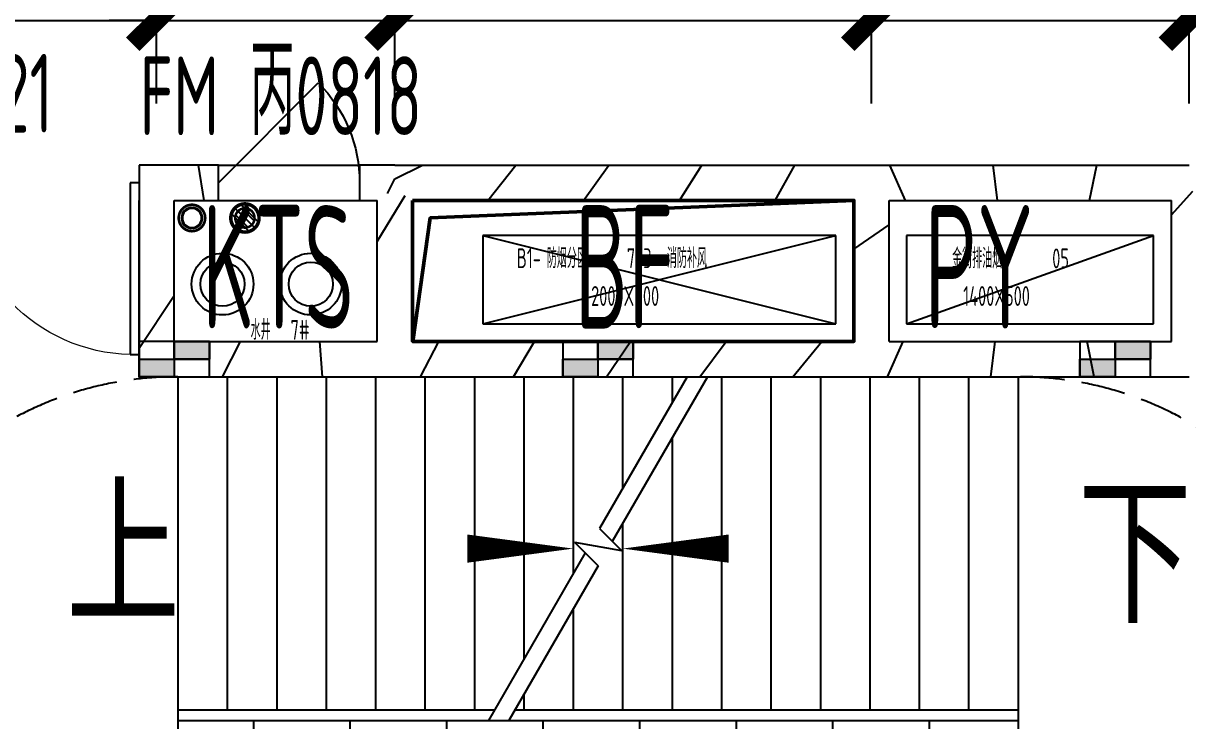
# Model space of a CAD drawing. Header units: inches. Extents: x 0 to 1813292486, y 0 to 3473589894.
# Drawn here: x 600617580 to 600624177, y 3473214967 to 3473218922 of the extents above; entities that cross this region are included whole.
import ezdxf
from ezdxf.enums import TextEntityAlignment as Align

# ---------------------------------------------------------------- set-up
doc = ezdxf.new("R2010")
doc.units = ezdxf.units.IN
doc.header["$LTSCALE"] = 1000
doc.header["$MEASUREMENT"] = 0
doc.linetypes.add('AX-MALL-WALL-P02-QT$0$DASH', pattern=[0.35, 0.25, -0.1])
doc.linetypes.add('PX-MALL-P02-LG$0$DASHED', pattern=[0.75, 0.5, -0.25])
for name, color, linetype in [('A-Anno-Note', 241, 'Continuous'), ('AX-MALL-DIM-P02$0$A-Anno-Dims', 3, 'Continuous'), ('AX-MALL-P02-200$0$A-Anno-Note', 241, 'Continuous'), ('AX-MALL-WALL-P02$0$A-Anno-Note', 241, 'Continuous'), ('AX-MALL-WALL-P02-QT$0$A-Accs', 181, 'Continuous'), ('AX-MALL-WALL-P02-QT$0$A-Anno-Dims', 3, 'Continuous'), ('AX-MALL-WALL-P02-QT$0$A-Anno-Note', 241, 'Continuous'), ('AX-MALL-WALL-P02-QT$0$A-Detl-Patt', 8, 'Continuous'), ('AX-MALL-WALL-P02-QT$0$A-Detl-Thin', 131, 'Continuous'), ('AX-MALL-WALL-P02-QT$0$A-Strs', 151, 'Continuous'), ('AX-MALL-WALL-P02-QT$0$A-Wall', 2, 'Continuous'), ('AX-MALL-WALL-P02-QT$0$A-Wall-Patt', 13, 'Continuous'), ('AX-MALL-WALL-P02-QT$0$A-Wind', 4, 'Continuous'), ('AX-MALL-WORD-P02$0$A-Wind-Iden', 11, 'Continuous'), ('MX-MALL-P02-LG$0$M-VT-DUCT-FLG', 40, 'Continuous'), ('MX-MALL-P02-LG$0$M-VT-DUCT-KED', 170, 'Continuous'), ('MX-MALL-P02-LG$0$M-VT-DUCT-MAD', 70, 'Continuous'), ('MX-MALL-P02-LG$0$M-VT-TEXT', 21, 'Continuous'), ('PX-MALL-P02-LG$0$P-Drain-Fldr', 4, 'Continuous'), ('PX-MALL-P02-LG$0$P-Drain-Fldr-ARCH', 161, 'Continuous'), ('PX-MALL-P02-LG$0$P-Drain-Fldr-W100', 4, 'Continuous'), ('PX-MALL-P02-LG$0$P-Drain-Fldr-W50', 4, 'Continuous'), ('PX-MALL-P02-LG$0$P-Pipe-Risr', 7, 'Continuous'), ('PX-MALL-P02-LG$0$P-Pipe-Risr-Arch', 6, 'Continuous'), ('PX-MALL-P02-LG$0$P-Pipe-Risr-W100', 6, 'Continuous'), ('PX-MALL-P02-LG$0$P-Pipe-Risr-W50', 6, 'Continuous'), ('PX-MALL-P02-LG$0$P-Wast-Pipe', 143, 'PX-MALL-P02-LG$0$DASHED'), ('SX-MALL-HOLE-R-2F$0$S-HOLE', 5, 'Continuous'), ('SX-MALL-LT-TZ-2F(T)$0$SX-S1-TZ-(2F~3F)$0$TZ', 255, 'Continuous'), ('SX-MALL-LT-TZ-2F(T)$0$SX-S1-TZ-（-2F~-1F）$0$S-PATT-SOLD', 251, 'Continuous'), ('SX-MALL-TZ-2F~3F$0$S-DIMS', 81, 'Continuous')]:
    doc.layers.add(name, color=color, linetype=linetype)
doc.styles.add('AX-MALL-DIM-P02$0$_TCH_DIM_T3', font='gbenor.shx')
doc.styles.add('AX-MALL-WALL-P02-QT$0$_TCH_DIM', font='gbenor.shx')
doc.styles.add('AX-MALL-WALL-P02-QT$0$STANDARD', font='gbenor.shx', dxfattribs={"bigfont": 'gbcbig.shx'})
doc.styles.add('AX-MALL-WORD-P02$0$_TCH_WINDOW', font='gbenor.shx', dxfattribs={"bigfont": 'gbcbig.shx'})
doc.styles.add('MX-MALL-P02-LG$0$_THVAC_WIN', font='gbenor.shx', dxfattribs={"bigfont": 'gbcbig.shx'})
doc.styles.add('PX-MALL-P02-LG$0$jzfz', font='gbenor.shx', dxfattribs={"bigfont": 'gbcbig.shx'})
doc.dimstyles.new('AX-MALL-DIM-P02$0$_TCH_ARCH&&180', dxfattribs={"dimtxt": 535.5, "dimasz": 270, "dimexe": 450, "dimexo": 450, "dimgap": 137.25, "dimtad": 1, "dimdec": 0, "dimzin": 0, "dimdsep": 46, "dimtxsty": 'AX-MALL-DIM-P02$0$_TCH_DIM_T3', "dimblk": 'AX-MALL-DIM-P02$0$_ArchTick', "dimcen": 0.09, "dimclrt": 7, "dimazin": 2, "dimtfac": 1, "dimtdec": 0, "dimtix": 1, "dimtmove": 2, "dimatfit": 3, "dimfxl": 500, "dimtolj": 1, "dimtzin": 0, "dimarcsym": 0})
pattern_1 = [(45, (0, 359.0227), (-353.55353201463, 353.55353201463), [])]

# ---------------------------------------------------------------- blocks, each defined once
blk = doc.blocks.new('AX-MALL-WORD-P02')
at = {"layer": 'AX-MALL-WORD-P02$0$A-Wind-Iden', "style": 'AX-MALL-WORD-P02$0$_TCH_WINDOW', "width": 0.7}
for s, height, rotation, p in [('2021', 446.25, 339.5681609059372, (600420161.5933329, 3473064741.250471)), ('FM', 446.25, 339.5681623760494, (600421252.1498575, 3473064319.477422)), ('丙', 506.3829787234042, 339.5681623760494, (600421837.5956813, 3473064101.381687)), ('0818', 446.25, 339.5681623760494, (600422079.3943319, 3473064011.304599))]:
    blk.add_text(s, height=height, rotation=rotation, dxfattribs=at).set_placement(p)
blk = doc.blocks.new('AX-MALL-WALL-P02-QT$0$tj')
at = {"layer": 'AX-MALL-WALL-P02-QT$0$A-Detl-Patt'}
h = blk.add_hatch(dxfattribs=at)
h.set_pattern_fill('STEEL', color=256, scale=100.0000000000001, angle=50.43183869082386)
h.set_pattern_definition([(75.00000000004839, (-14278.19445574284, 156289.8254051208), (-153.3407249234246, 41.08752340989569), []), (75.00000000004839, (-14317.88195610046, 156358.5661673546), (-153.3407249234246, 41.08752340989569), [])])
edge = h.paths.add_edge_path()
edge.add_arc((274302.9537697641, 370915.3693751197), 354853.2281302969, 270.9601093956941, 275.9513128638887)
edge.add_line((311095.3180618286, 17974.67259407043), (323404.2928284407, 17664.898229599))
edge.add_arc((337498.5854798314, -5423.033113246463), 27049.98445535583, 84.4296474408203, 121.40245730350341, ccw=False)
edge.add_line((340124.270958662, 21499.21483898163), (352435.6233639717, 23411.5238032341))
edge.add_line((352435.6233639717, 23411.5238032341), (352460.3320846558, 23263.57286787033))
edge.add_arc((262948.9762239404, 558936.3422532297), 543099.989586636, 279.486523026639, 288.5053300047131)
edge.add_line((435325.042740941, 43917.80823612213), (435185.9318172932, 44187.60760259628))
edge.add_arc((262948.9762341097, 558936.342259489), 542799.9895904897, 279.51816553668203, 288.50044427399206, ccw=False)
edge.add_line((352706.5441896915, 23608.95860147476), (352681.7270303965, 23756.88773488998))
edge.add_line((352681.7270303965, 23756.88773488998), (340117.7681742907, 21803.84383869171))
edge.add_arc((337510.0970116529, -5455.006554111635), 27383.29552171703, 84.53552636432372, 121.2026843873002)
edge.add_line((323323.7129554749, 17967.02113437653), (311085.7617697716, 18275.00808191299))
edge.add_arc((274273.8104503512, 371474.5356685471), 355112.6948552598, 270.96411062040687, 275.9501261722048, ccw=False)
edge.add_line((280248.9759351015, 16412.11376953125), (280248.9759185314, 16111.96136569977))
blk = doc.blocks.new('MX-MALL-P02-LG')
at = {"color": 6}
for radius in [175.000000054465, 125]:
    blk.add_circle((600421397.7925493, 3473063363.893795), radius, dxfattribs=at)
at = {"color": 2}
for radius in [175.000000054465, 125]:
    blk.add_circle((600421866.3366222, 3473063189.347378), radius, dxfattribs=at)
at = {"layer": 'MX-MALL-P02-LG$0$M-VT-DUCT-FLG'}
for p, q in [((600422876.0101116, 3473063106.678835), (600424575.6399884, 3473061939.949097)), ((600422701.4636954, 3473062638.134762), (600424750.1864046, 3473062408.49317)), ((600424950.4752479, 3473061800.311965), (600426436.9450692, 3473061780.126073))]:
    blk.add_line(p, q, dxfattribs=at)
at = {"layer": 'MX-MALL-P02-LG$0$M-VT-DUCT-KED'}
for p, q in [((600425125.0216639, 3473062268.856039), (600424950.4752479, 3473061800.311965)), ((600426436.9450692, 3473061780.126073), (600425125.0216639, 3473062268.856039)), ((600424950.4752479, 3473061800.311965), (600426262.3986531, 3473061311.582)), ((600426262.3986531, 3473061311.582), (600426436.9450692, 3473061780.126073))]:
    blk.add_line(p, q, dxfattribs=at)
at = {"layer": 'MX-MALL-P02-LG$0$M-VT-DUCT-MAD'}
for p, q in [((600422876.0101116, 3473063106.678835), (600422701.4636954, 3473062638.134762)), ((600424750.1864046, 3473062408.49317), (600422876.0101116, 3473063106.678835)), ((600422701.4636954, 3473062638.134762), (600424575.6399884, 3473061939.949097)), ((600424575.6399884, 3473061939.949097), (600424750.1864046, 3473062408.49317))]:
    blk.add_line(p, q, dxfattribs=at)
at = {"layer": 'MX-MALL-P02-LG$0$M-VT-TEXT', "style": 'MX-MALL-P02-LG$0$_THVAC_WIN', "width": 0.7}
for s, height, rotation, p in [('水井', 112.6582278481012, 339.5681612591187, (600421436.3583796, 3473063012.606427)), ('7#', 112.6582278481012, 339.5681612591187, (600421648.9231845, 3473062933.4198)), ('B1-', 112.6582278481008, 339.5681614682564, (600422991.465497, 3473062866.919495, -17999.99999999998)), ('防烟分区', 112.6582278481008, 339.5681614682564, (600423150.8891009, 3473062807.529525, -17999.99999999998)), ('7-3-', 112.6582278481008, 339.5681614682564, (600423576.0187112, 3473062649.156271, -17999.99999999998)), ('消防补风', 112.6582278481008, 339.5681614682564, (600423788.5835164, 3473062569.969645, -17999.99999999998)), ('2000X500', 112.6582278481008, 339.5681614682564, (600423311.1677434, 3473062518.873396, -17999.99999999998)), ('金街排油烟', 112.6582278481013, 339.5681613187875, (600425302.4405844, 3473062004.662665, -26999.99999999999)), ('1400X500', 112.6582278481013, 339.5681613187875, (600425286.768579, 3473061782.904117, -26999.99999999999)), ('05', 112.6582278481013, 339.5681613187875, (600425833.8525968, 3473061806.696097, -26999.99999999999))]:
    blk.add_text(s, height=height, rotation=rotation, dxfattribs=at).set_placement(p)
blk = doc.blocks.new('SX-MALL-LT-TZ-2F(T)$0$SX-S1-TZ-（-2F~-1F）$0$55')
at = {"layer": 'SX-MALL-LT-TZ-2F(T)$0$SX-S1-TZ-（-2F~-1F）$0$S-PATT-SOLD'}
h = blk.add_hatch(color=251, dxfattribs=at)
h.dxf.hatch_style = 1
h.paths.add_polyline_path([(-77686.27864599228, -69171.32194757462), (-77486.27864456177, -69171.3219474554), (-77486.27864456177, -69271.32194751501), (-77686.27864551544, -69271.32194757462)])
h = blk.add_hatch(color=251, dxfattribs=at)
h.dxf.hatch_style = 1
h.paths.add_polyline_path([(-77886.27864646912, -69271.32194751501), (-77686.2786450386, -69271.32194751501), (-77686.27864456177, -69371.3219473958), (-77886.27864551544, -69371.3219473958)])
for p, q in [((-77686.2786450386, -69171.32194757462), (-77686.27864456177, -69371.3219474554)), ((-77886.27864551544, -69271.32194751501), (-77486.27864456177, -69271.32194751501))]:
    blk.add_line(p, q)
for points in [[(-77886.27864408493, -69371.32194751501), (-77486.27864408493, -69371.3219474554), (-77486.27864408493, -69171.3219474554), (-77886.27864456177, -69171.32194757462)], [(-77686.27864599228, -69171.32194757462), (-77486.27864456177, -69171.3219474554), (-77486.27864456177, -69271.32194751501), (-77686.27864551544, -69271.32194757462)], [(-77886.27864646912, -69271.32194751501), (-77686.2786450386, -69271.32194751501), (-77686.27864456177, -69371.3219473958), (-77886.27864551544, -69371.3219473958)]]:
    blk.add_lwpolyline(points, close=True)
blk = doc.blocks.new('SX-MALL-LT-TZ-2F(T)')
at = {"layer": 'SX-MALL-LT-TZ-2F(T)$0$SX-S1-TZ-(2F~3F)$0$TZ', "rotation": 339.5681613221936}
for p in [(600517974.4003961, 3473100854.627021), (600520223.6299618, 3473100016.722919), (600522969.2982337, 3473098993.880925)]:
    blk.add_blockref('SX-MALL-LT-TZ-2F(T)$0$SX-S1-TZ-（-2F~-1F）$0$55', p, dxfattribs=at)
blk = doc.blocks.new('SX-MALL-TZ-2F~3F')
at = {"layer": 'SX-MALL-TZ-2F~3F$0$S-DIMS', "rotation": 1.387142046460944e-06}
blk.add_blockref('SX-MALL-LT-TZ-2F(T)', (84.08594870567322, -14.53440642356873), dxfattribs=at)
blk = doc.blocks.new('SX-MALL-HOLE-R-2F')
at = {"layer": 'SX-MALL-HOLE-R-2F$0$S-HOLE', "lineweight": 50, "elevation": 2.328306436538696e-10}
blk.add_lwpolyline([(600422572.6409574, 3473063433.121511), (600424915.3613225, 3473062560.389432), (600424636.0863469, 3473061810.717009), (600422293.3659817, 3473062683.449088)], close=True, dxfattribs=at)
at = {"layer": 'SX-MALL-HOLE-R-2F$0$S-HOLE', "lineweight": 50, "elevation": -2999.999999999762}
blk.add_lwpolyline([(600422295.0132949, 3473062682.83592), (600422631.4404887, 3473063304.503414), (600424915.3613226, 3473062560.389433)], dxfattribs=at)
blk = doc.blocks.new('SX-MALL-NTKD-2F')
blk.add_blockref('SX-MALL-HOLE-R-2F', (0, 0))
blk = doc.blocks.new('AX-MALL-WALL-P02-QT$0$$DorLib2D$00000114')
at = {"color": 0}
blk.add_line((0.4999999999999964, 3.552713678800501e-15), (-0.2071067811864751, 0.7071067811864857), dxfattribs=at)
blk.add_arc((0.5000000000013856, -1.154631945610163e-12), 1.000000000001696, 135, 180, dxfattribs=at)
blk = doc.blocks.new('AX-MALL-WALL-P02-QT$0$$DorLib2D$00000002')
for p, q in [((-0.5, -5.684341886080802e-17), (-0.5000000000000007, 0.4875)), ((-0.4750000000000007, 0.4875), (-0.5000000000000007, 0.4875)), ((-0.475, -2.842170943040401e-17), (-0.4750000000000007, 0.4875)), ((0.475, -2.842170943040401e-17), (0.4750000000000007, 0.4875)), ((0.4750000000000007, 0.4875), (0.5000000000000007, 0.4875)), ((0.5, -5.684341886080802e-17), (0.5000000000000007, 0.4875)), ((-0.5, -5.684341886080802e-17), (-0.475, -2.842170943040401e-17)), ((0.5, -5.684341886080802e-17), (0.475, -2.842170943040401e-17))]:
    blk.add_line(p, q)
at = {"lineweight": 13}
for centre, start, end in [((-0.4875, -4.263256414560601e-17), 0, 88.53071641864632), ((0.4875, -4.263256414560601e-17), 91.4692835813537, 180)]:
    blk.add_arc(centre, 0.4875, start, end, dxfattribs=at)
blk = doc.blocks.new('AX-MALL-WALL-P02-QT')
at = {"layer": 'AX-MALL-WALL-P02-QT$0$A-Wall-Patt'}
h = blk.add_hatch(dxfattribs=at)
h.set_pattern_fill('普通砖', color=256, scale=200, style=0)
h.set_pattern_definition(pattern_1)
h.paths.add_polyline_path([(600421283.68116, 3473064126.722268), (600421189.9723467, 3473064161.631551), (600421120.153779, 3473063974.213922), (600421237.135449, 3473064001.777182)])
h = blk.add_hatch(dxfattribs=at)
h.set_pattern_fill('普通砖', color=256, scale=200, style=0)
h.set_pattern_definition(pattern_1)
h.paths.add_polyline_path([(600421307.5714084, 3473063904.395356), (600421541.8434451, 3473063817.122148), (600421611.6620114, 3473064004.539777), (600421283.68116, 3473064126.722268), (600421237.135449, 3473064001.777182)])
h = blk.add_hatch(dxfattribs=at)
h.set_pattern_fill('普通砖', color=256, scale=200, style=0)
h.set_pattern_definition(pattern_1)
h.paths.add_polyline_path([(600420771.0609479, 3473063037.125775), (600421028.2971436, 3473063154.724838), (600421307.5714084, 3473063904.395356), (600421237.135449, 3473064001.777182), (600421120.153779, 3473063974.213922)])
h = blk.add_hatch(dxfattribs=at)
h.set_pattern_fill('普通砖', color=256, scale=200, style=0)
h.set_pattern_definition(pattern_1)
h.paths.add_polyline_path([(600422548.7501585, 3473063655.446945), (600422361.3325288, 3473063725.265512), (600422291.5139624, 3473063537.847882), (600422385.2227772, 3473063502.938599), (600422502.2044475, 3473063530.501859)])
h = blk.add_hatch(dxfattribs=at)
h.set_pattern_fill('普通砖', color=256, scale=200, style=0)
h.set_pattern_definition(pattern_1)
h.paths.add_polyline_path([(600422502.2044474, 3473063530.501859), (600422572.6404067, 3473063433.120033), (600424915.3607734, 3473062560.387954), (600425032.3424436, 3473062587.951214), (600425078.8881546, 3473062712.8963), (600422548.7501585, 3473063655.446945)])
h = blk.add_hatch(dxfattribs=at)
h.set_pattern_fill('普通砖', color=256, scale=200, style=0)
h.set_pattern_definition(pattern_1)
h.paths.add_polyline_path([(600422176.3844718, 3473062655.886256), (600422293.3661418, 3473062683.449515), (600422572.6404067, 3473063433.120033), (600422502.2044476, 3473063530.501859), (600422385.2227772, 3473063502.938599), (600422105.9485124, 3473062753.268082)])
h = blk.add_hatch(dxfattribs=at)
h.set_pattern_fill('普通砖', color=256, scale=200, style=0)
h.set_pattern_definition(pattern_1)
h.paths.add_polyline_path([(600421028.2971436, 3473063154.724838), (600420771.0609479, 3473063037.125775), (600422129.8387609, 3473062530.941169), (600422176.3844718, 3473062655.886255), (600422105.9485124, 3473062753.268082)])
h = blk.add_hatch(dxfattribs=at)
h.set_pattern_fill('普通砖', color=256, scale=200, style=0)
h.set_pattern_definition(pattern_1)
h.paths.add_polyline_path([(600422176.3844718, 3473062655.886255), (600422129.8387609, 3473062530.941169), (600424659.9767572, 3473061588.390524), (600424706.5224679, 3473061713.33561), (600424636.0865085, 3473061810.717436), (600422293.3661418, 3473062683.449515)])
h = blk.add_hatch(dxfattribs=at)
h.set_pattern_fill('普通砖', color=256, scale=200, style=0)
h.set_pattern_definition(pattern_1)
h.paths.add_polyline_path([(600425032.3424436, 3473062587.951214), (600425102.7784029, 3473062490.569387), (600426602.1194377, 3473061932.020857), (600426719.101108, 3473061959.584116), (600426765.6468188, 3473062084.529203), (600425078.8881546, 3473062712.8963)])
h = blk.add_hatch(dxfattribs=at)
h.set_pattern_fill('普通砖', color=256, scale=200, style=0)
h.set_pattern_definition(pattern_1)
h.paths.add_polyline_path([(600424706.522468, 3473061713.33561), (600424823.504138, 3473061740.89887), (600425102.7784029, 3473062490.569387), (600425032.3424436, 3473062587.951214), (600424915.3607734, 3473062560.387954), (600424636.0865085, 3473061810.717436)])
h = blk.add_hatch(dxfattribs=at)
h.set_pattern_fill('普通砖', color=256, scale=200, style=0)
h.set_pattern_definition(pattern_1)
h.paths.add_polyline_path([(600426393.2811322, 3473061084.968513), (600426510.2628024, 3473061112.531773), (600426789.5370672, 3473061862.202291), (600426719.101108, 3473061959.584116), (600426602.1194377, 3473061932.020857), (600426322.8451729, 3473061182.350339)])
h = blk.add_hatch(dxfattribs=at)
h.set_pattern_fill('普通砖', color=256, scale=200, style=0)
h.set_pattern_definition(pattern_1)
h.paths.add_polyline_path([(600424706.522468, 3473061713.33561), (600424659.9767572, 3473061588.390524), (600426346.7354214, 3473060960.023427), (600426393.2811322, 3473061084.968513), (600426322.8451729, 3473061182.350339), (600424823.504138, 3473061740.89887)])
h = blk.add_hatch(dxfattribs=at)
h.set_pattern_fill('普通砖', color=256, scale=200, style=0)
h.set_pattern_definition(pattern_1)
h.paths.add_polyline_path([(600420226.6707382, 3473060945.585842), (600424687.2103171, 3473059283.903963), (600424757.0288835, 3473059471.321592), (600420296.4893045, 3473061133.003471)])
at = {"layer": 'AX-MALL-WALL-P02-QT$0$A-Anno-Dims'}
for points in [[(600420505.6624908, 3473062095.537407, 0, 0, 0), (600422735.9322782, 3473061264.696462, 0, 160, 0), (600422173.6793905, 3473061474.152163, 0, 0, 0)], [(600425228.5867463, 3473060336.109524, 0, 0, 0), (600422998.316959, 3473061166.950469, 0, 160, 0), (600423560.5698466, 3473060957.494768, 0, 0, 0)]]:
    blk.add_lwpolyline(points, format="xyseb", dxfattribs=at)
at = {"layer": 'AX-MALL-WALL-P02-QT$0$A-Strs'}
for p, q in [((600420977.2203443, 3473062960.325352), (600420317.4348879, 3473061189.228756)), ((600420977.2203443, 3473062960.325352), (600423680.889713, 3473061953.129171)), ((600421239.6050252, 3473062862.579359), (600420579.8195689, 3473061091.482762)), ((600421501.989706, 3473062764.833365), (600420842.2042497, 3473060993.736769)), ((600421764.3743869, 3473062667.087372), (600421104.5889305, 3473060895.990776)), ((600422026.7590678, 3473062569.341378), (600421366.9736114, 3473060798.244782)), ((600422289.1437486, 3473062471.595385), (600421629.3582923, 3473060700.498788)), ((600422551.5284295, 3473062373.849391), (600421891.7429732, 3473060602.752795)), ((600422813.9131104, 3473062276.103398), (600422254.50534, 3473060774.455872)), ((600423076.2977912, 3473062178.357404), (600422686.1910479, 3473061131.173477)), ((600423338.682472, 3473062080.611411), (600423117.8767558, 3473061487.891082)), ((600423680.8897129, 3473061953.129171), (600422914.8552634, 3473061320.127037)), ((600423601.0671529, 3473061982.865417), (600423549.5624638, 3473061844.608687)), ((600423789.0953319, 3473061912.819403), (600422957.8995078, 3473061225.972054)), ((600423863.4518337, 3473061885.119424), (600423203.6663773, 3473060114.022828)), ((600423789.0953319, 3473061912.819403), (600425437.7599189, 3473061298.643463)), ((600424125.8365146, 3473061787.37343), (600423466.0510582, 3473060016.276834)), ((600424388.2211955, 3473061689.627437), (600423728.435739, 3473059918.53084)), ((600423479.7438968, 3473061657.191058), (600422941.2816966, 3473060211.768821)), ((600424650.6058763, 3473061591.881443), (600423990.82042, 3473059820.784847)), ((600424912.9905572, 3473061494.13545), (600424253.2051008, 3473059723.038854)), ((600425175.3752381, 3473061396.389456), (600424515.5897816, 3473059625.29286)), ((600423048.0581889, 3473061300.473453), (600422678.8970157, 3473060309.514814)), ((600422989.0426862, 3473061157.849464), (600422757.1258398, 3473061294.087561)), ((600422757.1258398, 3473061294.087561), (600422834.777651, 3473061124.231985)), ((600422914.8552634, 3473061320.127037), (600422989.0426862, 3473061157.849464)), ((600425437.7599189, 3473061298.643463), (600424777.9744625, 3473059527.546866)), ((600420317.4348879, 3473061189.228756), (600420296.489318, 3473061133.003468)), ((600420317.434888, 3473061189.228756), (600420296.489318, 3473061133.003468)), ((600420317.434888, 3473061189.228756), (600421998.5611603, 3473060562.959886)), ((600422791.7334065, 3473061218.386968), (600421945.153905, 3473060518.827528)), ((600420296.489318, 3473061133.003468), (600421945.153905, 3473060518.827528)), ((600420296.489318, 3473061133.003468), (600421945.153905, 3473060518.827528)), ((600422834.777651, 3473061124.231985), (600422053.359524, 3473060478.517759)), ((600422616.372481, 3473060943.755848), (600422416.5123348, 3473060407.260808)), ((600422184.6867731, 3473060587.038243), (600422154.127654, 3473060505.006802)), ((600422106.7667792, 3473060522.650117), (600424777.9744626, 3473059527.546866)), ((600422053.3595239, 3473060478.517759), (600424757.0288926, 3473059471.321578)), ((600422053.3595239, 3473060478.517759), (600424757.0288926, 3473059471.321578)), ((600424777.9744625, 3473059527.546866), (600424757.0288926, 3473059471.321578)), ((600424777.9744626, 3473059527.546866), (600424757.0288926, 3473059471.321578))]:
    blk.add_line(p, q, dxfattribs=at)
at = {"layer": 'AX-MALL-WALL-P02-QT$0$A-Strs', "linetype": 'AX-MALL-WALL-P02-QT$0$DASH'}
for points in [[(600420977.2203252, 3473062960.325319, 0.4142135621634755), (600418469.1674328, 3473061813.734459), (600418399.348867, 3473061626.316829, 0.4142135621629859), (600419545.9397238, 3473059118.263936, 0.4142135621629859)], [(600425437.7598989, 3473061298.643445, -0.4142135621634755), (600426584.350757, 3473058790.59055), (600426514.5321901, 3473058603.172922, -0.4142135621629859), (600424006.4792988, 3473057456.58206, -0.4142135621629859)]]:
    blk.add_lwpolyline(points, format="xyb", dxfattribs=at)
at = {"layer": 'AX-MALL-WALL-P02-QT$0$A-Wall'}
for p, q in [((600421189.9723467, 3473064161.631551), (600421120.1537803, 3473063974.213922)), ((600421283.68116, 3473064126.722268), (600421189.9723467, 3473064161.631551)), ((600421611.6620114, 3473064004.539777), (600421283.68116, 3473064126.722268)), ((600421541.8434451, 3473063817.122148), (600421611.6620114, 3473064004.539777)), ((600420771.0609479, 3473063037.125775), (600421120.153779, 3473063974.213922)), ((600421028.2971436, 3473063154.724838), (600421307.5714084, 3473063904.395356)), ((600421307.5714084, 3473063904.395356), (600421541.8434451, 3473063817.122148)), ((600422361.3325288, 3473063725.265512), (600422291.5139624, 3473063537.847882)), ((600422548.7501585, 3473063655.446945), (600422361.3325288, 3473063725.265512)), ((600422548.7501585, 3473063655.446945), (600425078.8881546, 3473062712.8963)), ((600422291.5139624, 3473063537.847882), (600422385.2227772, 3473063502.938599)), ((600422105.9485124, 3473062753.268082), (600422385.2227772, 3473063502.938599)), ((600422293.3661418, 3473062683.449515), (600422572.6404067, 3473063433.120033)), ((600422572.6404067, 3473063433.120033), (600424915.3607734, 3473062560.387954)), ((600421028.2971436, 3473063154.724838), (600422105.9485124, 3473062753.268082)), ((600420771.0609479, 3473063037.125775), (600422129.8387609, 3473062530.941169)), ((600422293.3661418, 3473062683.449515), (600424636.0865085, 3473061810.717436)), ((600425078.8881546, 3473062712.8963), (600426765.6468188, 3473062084.529203)), ((600424636.0865085, 3473061810.717436), (600424915.3607734, 3473062560.387954)), ((600422129.8387609, 3473062530.941169), (600424659.9767572, 3473061588.390524)), ((600424823.504138, 3473061740.89887), (600425102.7784029, 3473062490.569387)), ((600425102.7784029, 3473062490.569387), (600426602.1194377, 3473061932.020857)), ((600426322.8451729, 3473061182.350339), (600426602.1194377, 3473061932.020857)), ((600424823.504138, 3473061740.89887), (600426322.8451729, 3473061182.350339)), ((600424659.9767572, 3473061588.390524), (600426346.7354214, 3473060960.023427)), ((600420296.4893045, 3473061133.003471), (600420226.6707382, 3473060945.585842)), ((600420296.4893045, 3473061133.003471), (600424757.0288835, 3473059471.321592)), ((600424757.0288835, 3473059471.321592), (600424687.2103171, 3473059283.903963))]:
    blk.add_line(p, q, dxfattribs=at)
at = {"layer": 'AX-MALL-WALL-P02-QT$0$A-Wind'}
for p, q in [((600421611.6620113, 3473064004.539777), (600422361.3325287, 3473063725.265512)), ((600421541.843445, 3473063817.122148), (600422291.5139624, 3473063537.847882))]:
    blk.add_line(p, q, dxfattribs=at)
at = {"layer": 'AX-MALL-WALL-P02-QT$0$A-Anno-Dims'}
blk.add_blockref('SX-MALL-NTKD-2F', (0, 0), dxfattribs=at)
at = {"layer": 'AX-MALL-WALL-P02-QT$0$A-Detl-Patt'}
blk.add_blockref('SX-MALL-TZ-2F~3F', (0, 0), dxfattribs=at)
at = {"layer": 'AX-MALL-WALL-P02-QT$0$A-Detl-Thin'}
blk.add_blockref('MX-MALL-P02-LG', (0, 0), dxfattribs=at)
at = {"layer": 'AX-MALL-WALL-P02-QT$0$A-Detl-Thin', "rotation": 339.5681613091762}
blk.add_blockref('AX-MALL-WALL-P02-QT$0$tj', (600144118.6961328, 3473128496.287411), dxfattribs=at)
at = {"layer": 'AX-MALL-WALL-P02-QT$0$A-Wind', "zscale": 200}
for name, p, xscale, yscale, rotation in [('AX-MALL-WALL-P02-QT$0$$DorLib2D$00000002', (600420217.9749167, 3473064417.015568), 2000, -2000, 339.5681613079108), ('AX-MALL-WALL-P02-QT$0$$DorLib2D$00000114', (600421951.5879868, 3473063771.19383), -800, 800, 339.568161309936)]:
    blk.add_blockref(name, p, dxfattribs=dict(at, xscale=xscale, yscale=yscale, rotation=rotation))
at = {"layer": 'AX-MALL-WALL-P02-QT$0$A-Accs', "style": 'AX-MALL-WALL-P02-QT$0$STANDARD', "width": 0.6}
for s, p in [('KTS', (600421201.6258564, 3473063168.156316, 2999.999999999999)), ('BF', (600423180.2784333, 3473062431.050171, 2999.999999999999)), ('PY', (600425037.6948991, 3473061739.108036, 2999.999999999999))]:
    blk.add_text(s, height=699.9999999999998, rotation=339.5681613092246, dxfattribs=at).set_placement(p)
at = {"layer": 'AX-MALL-WALL-P02-QT$0$A-Anno-Note', "style": 'AX-MALL-WALL-P02-QT$0$_TCH_DIM', "width": 0.7}
for s, p in [('上', (600419922.3249664, 3473061939.350338)), ('下', (600425294.0093021, 3473059938.240287))]:
    blk.add_text(s, height=675.177304964539, rotation=339.5681613092755, dxfattribs=at).set_placement(p)
blk = doc.blocks.new('AX-MALL-WALL-P02')
at = {"layer": 'AX-MALL-WALL-P02$0$A-Anno-Note'}
blk.add_blockref('AX-MALL-WORD-P02', (0, 0), dxfattribs=at)
blk.add_blockref('AX-MALL-WALL-P02-QT', (0, 0), dxfattribs=at)
blk = doc.blocks.new('PX-MALL-P02-LG$0$P-Risr')
at = {"layer": 'PX-MALL-P02-LG$0$P-Pipe-Risr-W50'}
h = blk.add_hatch(color=0, dxfattribs=at)
edge = h.paths.add_edge_path()
edge.add_ellipse((0, 0), major_axis=(47.05795628796547, 47.05795628796547), ratio=0.9999999999999695, start_angle=225.0000000000009, end_angle=405.0000000000009, ccw=False)
edge.add_ellipse((0, 0), major_axis=(47.05795628796764, 47.05795628796764), ratio=0.9999999999998785, start_angle=133.9675974886221, end_angle=225.0000000000035, ccw=False)
edge.add_line((-66.53919663240958, 1.199087783927098), (-54.4367953546693, 1.199087783927098))
edge.add_ellipse((0, 0), major_axis=(-38.50196423560672, 38.50196423560672), ratio=0.9999999999999859, start_angle=43.73814098242129, end_angle=134.9999999999996)
edge.add_ellipse((0, 0), major_axis=(38.50196423561096, 38.50196423561096), ratio=0.9999999999998216, start_angle=225.0000000000051, end_angle=405.0000000000051)
edge.add_ellipse((0, 0), major_axis=(38.50196423560679, 38.50196423560679), ratio=0.9999999999999831, start_angle=45.00000000000048, end_angle=133.7381409824204)
edge.add_line((-54.43679535467527, 1.199087783927098), (-66.53919663241555, 1.199087783927098))
edge.add_ellipse((0, 0), major_axis=(-47.05795628796762, 47.05795628796762), ratio=0.9999999999998742, start_angle=-45.00000000000358, end_angle=43.967597488629224, ccw=False)
at = {"layer": 'PX-MALL-P02-LG$0$P-Pipe-Risr-Arch', "ltscale": 0.7}
blk.add_circle((0, 0), 59.29000000000001, dxfattribs=at)
at = {"layer": 'PX-MALL-P02-LG$0$P-Pipe-Risr-W100', "color": 0, "const_width": 15}
blk.add_lwpolyline([(-75, 0, 1), (75, 0, 1)], format="xyb", close=True, dxfattribs=at)
at = {"layer": 'PX-MALL-P02-LG$0$P-Pipe-Risr-W50'}
blk.add_circle((0, 0), 54.45000000000001, dxfattribs=at)
at = {"layer": 'PX-MALL-P02-LG$0$P-Pipe-Risr', "style": 'PX-MALL-P02-LG$0$jzfz', "width": 0.6, "flags": 1}
for tag, p in [('SYS-MARK', (0.3310501334344735, -45.65933377496549)), ('RANGE', (0.3337570973526454, -45.67887874227017))]:
    blk.add_attdef(tag, text='', height=0.015625, dxfattribs=at).set_placement(p, align=Align.MIDDLE)
blk = doc.blocks.new('PX-MALL-P02-LG$0$A$C5A9C1854')
at = {"layer": 'PX-MALL-P02-LG$0$P-Drain-Fldr-W50', "ltscale": 0.7}
for p, q in [((16.81565596797736, -52.36634142627008), (-52.36634142621187, 16.81565596791916)), ((38.89087296527578, -38.89087296521757), (-38.89087296527578, 38.89087296521757)), ((52.36634142632829, -16.81565596791916), (-16.81565596786095, 52.36634142627008))]:
    blk.add_line(p, q, dxfattribs=at)
at = {"layer": 'PX-MALL-P02-LG$0$P-Drain-Fldr-W50', "ltscale": 0.7, "const_width": 13.75}
blk.add_lwpolyline([(-54.99999999994179, 0, 1), (55.00000000005821, 0, 1)], format="xyb", close=True, dxfattribs=at)
blk = doc.blocks.new('PX-MALL-P02-LG$0$A$C7D2520B3')
at = {"layer": 'PX-MALL-P02-LG$0$P-Drain-Fldr', "ltscale": 0.7}
for p, q in [((78.54951213949244, -25.22348395187873), (-25.22348395179142, 78.54951213940512)), ((25.22348395196605, -78.54951213940512), (-78.54951213931781, 25.22348395187873)), ((58.33630944791366, -58.33630944788456), (-58.33630944791366, 58.33630944788456))]:
    blk.add_line(p, q, dxfattribs=at)
at = {"layer": 'PX-MALL-P02-LG$0$P-Drain-Fldr', "ltscale": 0.7, "const_width": 20}
blk.add_lwpolyline([(5.820766091346741e-11, -80, 1), (5.820766091346741e-11, 80, 1)], format="xyb", close=True, dxfattribs=at)
blk = doc.blocks.new('PX-MALL-P02-LG$0$A$C2257314B')
at = {"layer": 'PX-MALL-P02-LG$0$P-Drain-Fldr-ARCH', "ltscale": 0.7}
for p, q in [((16.81565596797736, -52.36634142627008), (-52.36634142621187, 16.81565596791916)), ((38.89087296527578, -38.89087296521757), (-38.89087296527578, 38.89087296521757)), ((52.36634142632829, -16.81565596791916), (-16.81565596786095, 52.36634142627008))]:
    blk.add_line(p, q, dxfattribs=at)
for start, end in [(0, 180), (180, 0)]:
    blk.add_arc((5.820766091346741e-11, -1.77635683940025e-15), 55, start, end, dxfattribs=at)
blk = doc.blocks.new('PX-MALL-P02-LG$0$P-Drain-Fldr')
blk.add_blockref('PX-MALL-P02-LG$0$A$C2257314B', (0, 0))
at = {"layer": 'PX-MALL-P02-LG$0$P-Drain-Fldr-W100'}
blk.add_blockref('PX-MALL-P02-LG$0$A$C7D2520B3', (0, 0), dxfattribs=at)
at = {"layer": 'PX-MALL-P02-LG$0$P-Drain-Fldr-W50'}
blk.add_blockref('PX-MALL-P02-LG$0$A$C5A9C1854', (0, 0), dxfattribs=at)
blk = doc.blocks.new('PX-MALL-P02-LG')
at = {"layer": 'PX-MALL-P02-LG$0$P-Drain-Fldr', "xscale": -1, "rotation": 69.56816148832748}
blk.add_blockref('PX-MALL-P02-LG$0$P-Drain-Fldr', (600421647.497387, 3473063671.049411), dxfattribs=at)
at = {"layer": 'PX-MALL-P02-LG$0$P-Wast-Pipe', "ltscale": 0.7, "xscale": -1, "rotation": 159.5681613100558}
blk.add_blockref('PX-MALL-P02-LG$0$P-Risr', (600421366.3709425, 3473063775.77726), dxfattribs=at)
blk = doc.blocks.new('AX-MALL-DIM-P02$0$_ArchTick')
at = {"color": 0, "linetype": 'ByBlock', "const_width": 0.4}
blk.add_lwpolyline([(-0.5, -0.5), (0.5, 0.5)], dxfattribs=at)
blk = doc.blocks.new('*D810')
at = {"layer": 'AX-MALL-DIM-P02$0$A-Anno-Dims', "color": 0, "lineweight": -2, "transparency": 16777216}
for p, q in [((600418828.8712488, 3473065414.708406), (600419150.0132242, 3473066276.766607)), ((600418992.92145, 3473065855.076941), (600421569.9138519, 3473064895.071654)), ((600421405.8636507, 3473064454.703119), (600421727.0056261, 3473065316.76132))]:
    blk.add_line(p, q, dxfattribs=at)
at = {"layer": 'AX-MALL-DIM-P02$0$A-Anno-Dims', "color": 0, "lineweight": -2, "transparency": 16777216, "xscale": 270, "yscale": 270, "zscale": 270}
for p, rotation in [((600418992.92145, 3473065855.076941), 159.5681613064112), ((600421569.9138519, 3473064895.071654), 339.5681613064111)]:
    blk.add_blockref('AX-MALL-DIM-P02$0$_ArchTick', p, dxfattribs=dict(at, rotation=rotation))
at = {"layer": 'AX-MALL-DIM-P02$0$A-Anno-Dims', "color": 7, "transparency": 16777216, "insert": (600420422.8002477, 3473065754.594997), "char_height": 535.5, "attachment_point": 5, "rotation": 339.5681613064112, "style": 'AX-MALL-DIM-P02$0$_TCH_DIM_T3'}
blk.add_mtext('\\A1;2750', dxfattribs=at)
blk = doc.blocks.new('*D811')
at = {"layer": 'AX-MALL-DIM-P02$0$A-Anno-Dims', "color": 0, "lineweight": -2, "transparency": 16777216}
for p, q in [((600421405.8636506, 3473064454.703119), (600421727.0056262, 3473065316.761321)), ((600421569.9138517, 3473064895.071655), (600421316.9000521, 3473064989.326719)), ((600421569.9138517, 3473064895.071655), (600422834.9828502, 3473064423.796331)), ((600422670.932649, 3473063983.427796), (600422992.0746247, 3473064845.485997)), ((600422834.9828502, 3473064423.796331), (600423087.9966499, 3473064329.541267))]:
    blk.add_line(p, q, dxfattribs=at)
at = {"layer": 'AX-MALL-DIM-P02$0$A-Anno-Dims', "color": 0, "lineweight": -2, "transparency": 16777216, "xscale": 270, "yscale": 270, "zscale": 270}
for p, rotation in [((600421569.9138517, 3473064895.071655), 339.5681613046374), ((600422834.9828502, 3473064423.796331), 159.5681613046374)]:
    blk.add_blockref('AX-MALL-DIM-P02$0$_ArchTick', p, dxfattribs=dict(at, rotation=rotation))
at = {"layer": 'AX-MALL-DIM-P02$0$A-Anno-Dims', "color": 7, "transparency": 16777216, "insert": (600422343.8309482, 3473065038.954693), "char_height": 535.5, "attachment_point": 5, "rotation": 339.56816130463744, "style": 'AX-MALL-DIM-P02$0$_TCH_DIM_T3'}
blk.add_mtext('\\A1;1350', dxfattribs=at)
blk = doc.blocks.new('*D812')
at = {"layer": 'AX-MALL-DIM-P02$0$A-Anno-Dims', "color": 0, "lineweight": -2, "transparency": 16777216}
for p, q in [((600422670.932649, 3473063983.427796), (600422992.0746247, 3473064845.485998)), ((600422834.9828504, 3473064423.796332), (600425365.1208467, 3473063481.245687)), ((600425201.0706453, 3473063040.877151), (600425522.212621, 3473063902.935352))]:
    blk.add_line(p, q, dxfattribs=at)
at = {"layer": 'AX-MALL-DIM-P02$0$A-Anno-Dims', "color": 0, "lineweight": -2, "transparency": 16777216, "xscale": 270, "yscale": 270, "zscale": 270}
for p, rotation in [((600422834.9828504, 3473064423.796332), 159.5681613046374), ((600425365.1208467, 3473063481.245687), 339.5681613046374)]:
    blk.add_blockref('AX-MALL-DIM-P02$0$_ArchTick', p, dxfattribs=dict(at, rotation=rotation))
at = {"layer": 'AX-MALL-DIM-P02$0$A-Anno-Dims', "color": 7, "transparency": 16777216, "insert": (600424241.4344455, 3473064332.041709), "char_height": 535.5, "attachment_point": 5, "rotation": 339.56816130463744, "style": 'AX-MALL-DIM-P02$0$_TCH_DIM_T3'}
blk.add_mtext('\\A1;2700', dxfattribs=at)
blk = doc.blocks.new('*D813')
at = {"layer": 'AX-MALL-DIM-P02$0$A-Anno-Dims', "color": 0, "lineweight": -2, "transparency": 16777216}
for p, q in [((600425201.0706452, 3473063040.87715), (600425522.2126211, 3473063902.935352)), ((600425365.1208466, 3473063481.245686), (600427051.8795105, 3473062852.878589)), ((600426887.8293093, 3473062412.510054), (600427208.971285, 3473063274.568255))]:
    blk.add_line(p, q, dxfattribs=at)
at = {"layer": 'AX-MALL-DIM-P02$0$A-Anno-Dims', "color": 0, "lineweight": -2, "transparency": 16777216, "xscale": 270, "yscale": 270, "zscale": 270}
for p, rotation in [((600425365.1208466, 3473063481.245686), 159.5681613097041), ((600427051.8795105, 3473062852.878589), 339.5681613097041)]:
    blk.add_blockref('AX-MALL-DIM-P02$0$_ArchTick', p, dxfattribs=dict(at, rotation=rotation))
at = {"layer": 'AX-MALL-DIM-P02$0$A-Anno-Dims', "color": 7, "transparency": 16777216, "insert": (600426349.8827758, 3473063546.582837), "char_height": 535.5, "attachment_point": 5, "rotation": 339.5681613097041, "style": 'AX-MALL-DIM-P02$0$_TCH_DIM_T3'}
blk.add_mtext('\\A1;1800', dxfattribs=at)
blk = doc.blocks.new('*D814')
at = {"layer": 'AX-MALL-DIM-P02$0$A-Anno-Dims', "color": 0, "lineweight": -2, "transparency": 16777216}
for p, q in [((600426887.8293092, 3473062412.510053), (600427208.9712851, 3473063274.568255)), ((600427051.8795106, 3473062852.87859), (600428785.487765, 3473062207.058645)), ((600428621.4375635, 3473061766.690109), (600428942.5795394, 3473062628.748311))]:
    blk.add_line(p, q, dxfattribs=at)
at = {"layer": 'AX-MALL-DIM-P02$0$A-Anno-Dims', "color": 0, "lineweight": -2, "transparency": 16777216, "xscale": 270, "yscale": 270, "zscale": 270}
for p, rotation in [((600427051.8795106, 3473062852.87859), 159.5681613011146), ((600428785.487765, 3473062207.058645), 339.5681613011146)]:
    blk.add_blockref('AX-MALL-DIM-P02$0$_ArchTick', p, dxfattribs=dict(at, rotation=rotation))
at = {"layer": 'AX-MALL-DIM-P02$0$A-Anno-Dims', "color": 7, "transparency": 16777216, "insert": (600428060.0662348, 3473062909.489316), "char_height": 535.5, "attachment_point": 5, "rotation": 339.56816130111457, "style": 'AX-MALL-DIM-P02$0$_TCH_DIM_T3'}
blk.add_mtext('\\A1;1850', dxfattribs=at)
blk = doc.blocks.new('AX-MALL-DIM-P02')
at = {"layer": 'AX-MALL-DIM-P02$0$A-Anno-Dims'}
for p1, p2, distance, picture, middle in [((600418671.7794744, 3473064993.01874), (600421248.7718765, 3473064033.013453), 919.9328834184305, '*D810', (600420422.8002477, 3473065754.594997)), ((600421248.7718763, 3473064033.013453), (600422513.8408746, 3473063561.73813), 919.9328835016606, '*D811', (600422343.8309482, 3473065038.954693)), ((600422513.8408746, 3473063561.73813), (600425043.978871, 3473062619.187484), 919.9328857774681, '*D812', (600424241.4344455, 3473064332.041709)), ((600425043.9788711, 3473062619.187484), (600426730.737535, 3473061990.820387), 919.932884800561, '*D813', (600426349.8827758, 3473063546.582837)), ((600426730.7375349, 3473061990.820387), (600428464.3457893, 3473061345.000443), 919.9328843953375, '*D814', (600428060.0662348, 3473062909.489316))]:
    dim = blk.add_aligned_dim(p1=p1, p2=p2, distance=distance, dimstyle='AX-MALL-DIM-P02$0$_TCH_ARCH&&180', dxfattribs=at)
    dim.commit()
    dim.dimension.update_dxf_attribs({"geometry": picture, "text_midpoint": middle})
blk = doc.blocks.new('AX-MALL-P02-200')
at = {"layer": 'AX-MALL-P02-200$0$A-Anno-Note'}
blk.add_blockref('AX-MALL-WALL-P02', (0, 0), dxfattribs=at)
for name in ['AX-MALL-DIM-P02', 'PX-MALL-P02-LG']:
    blk.add_blockref(name, (0, 0), dxfattribs=at)

msp = doc.modelspace()

# ---------------------------------------------------------------- block references
at = {"layer": 'A-Anno-Note', "rotation": 20.43183869077545}
msp.add_blockref('AX-MALL-P02-200', (1250392458.527329, 9048125.682563305), dxfattribs=at)

doc.saveas('drawing.dxf')
